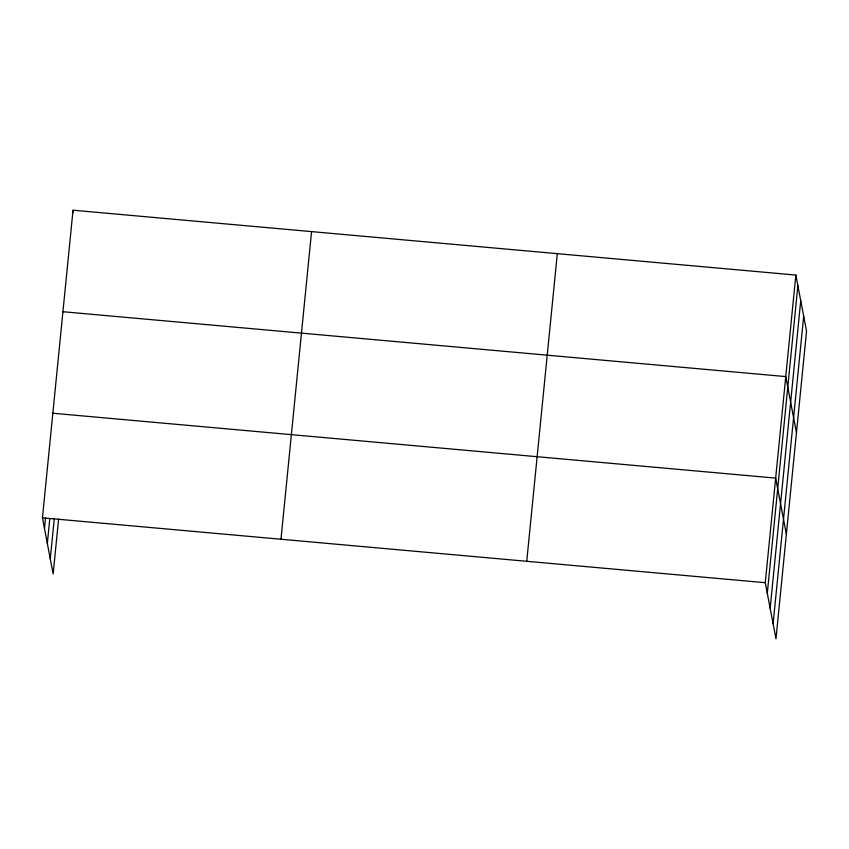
<?xml version="1.0" encoding="UTF-8"?>
<svg xmlns="http://www.w3.org/2000/svg" width="849" height="849" viewBox="0 0 849 849"><rect width="100%" height="100%" fill="white"/><g stroke="black" fill="none" stroke-linecap="round" stroke-linejoin="round"><path stroke-width="1.27" d="M58.613 519.026L53.147 573.935L42.45 517.837L73.025 210.202L795.853 275.065L806.55 331.163L775.975 638.798L765.267 582.701L795.853 275.065M44.466 528.428L45.506 517.975M47.332 543.445L49.804 518.601M50.282 558.918L54.315 518.389M280.977 539.242L311.562 231.607M526.741 561.295L557.315 253.66M767.294 593.292L797.869 285.657M770.16 608.309L800.734 300.673M773.11 623.782L803.685 316.146M62.943 311.721L785.76 376.585L796.458 432.682M52.85 413.24L775.668 478.104L786.365 534.201M42.45 517.837L765.267 582.701M73.025 210.202L73.481 212.547"/></g></svg>
